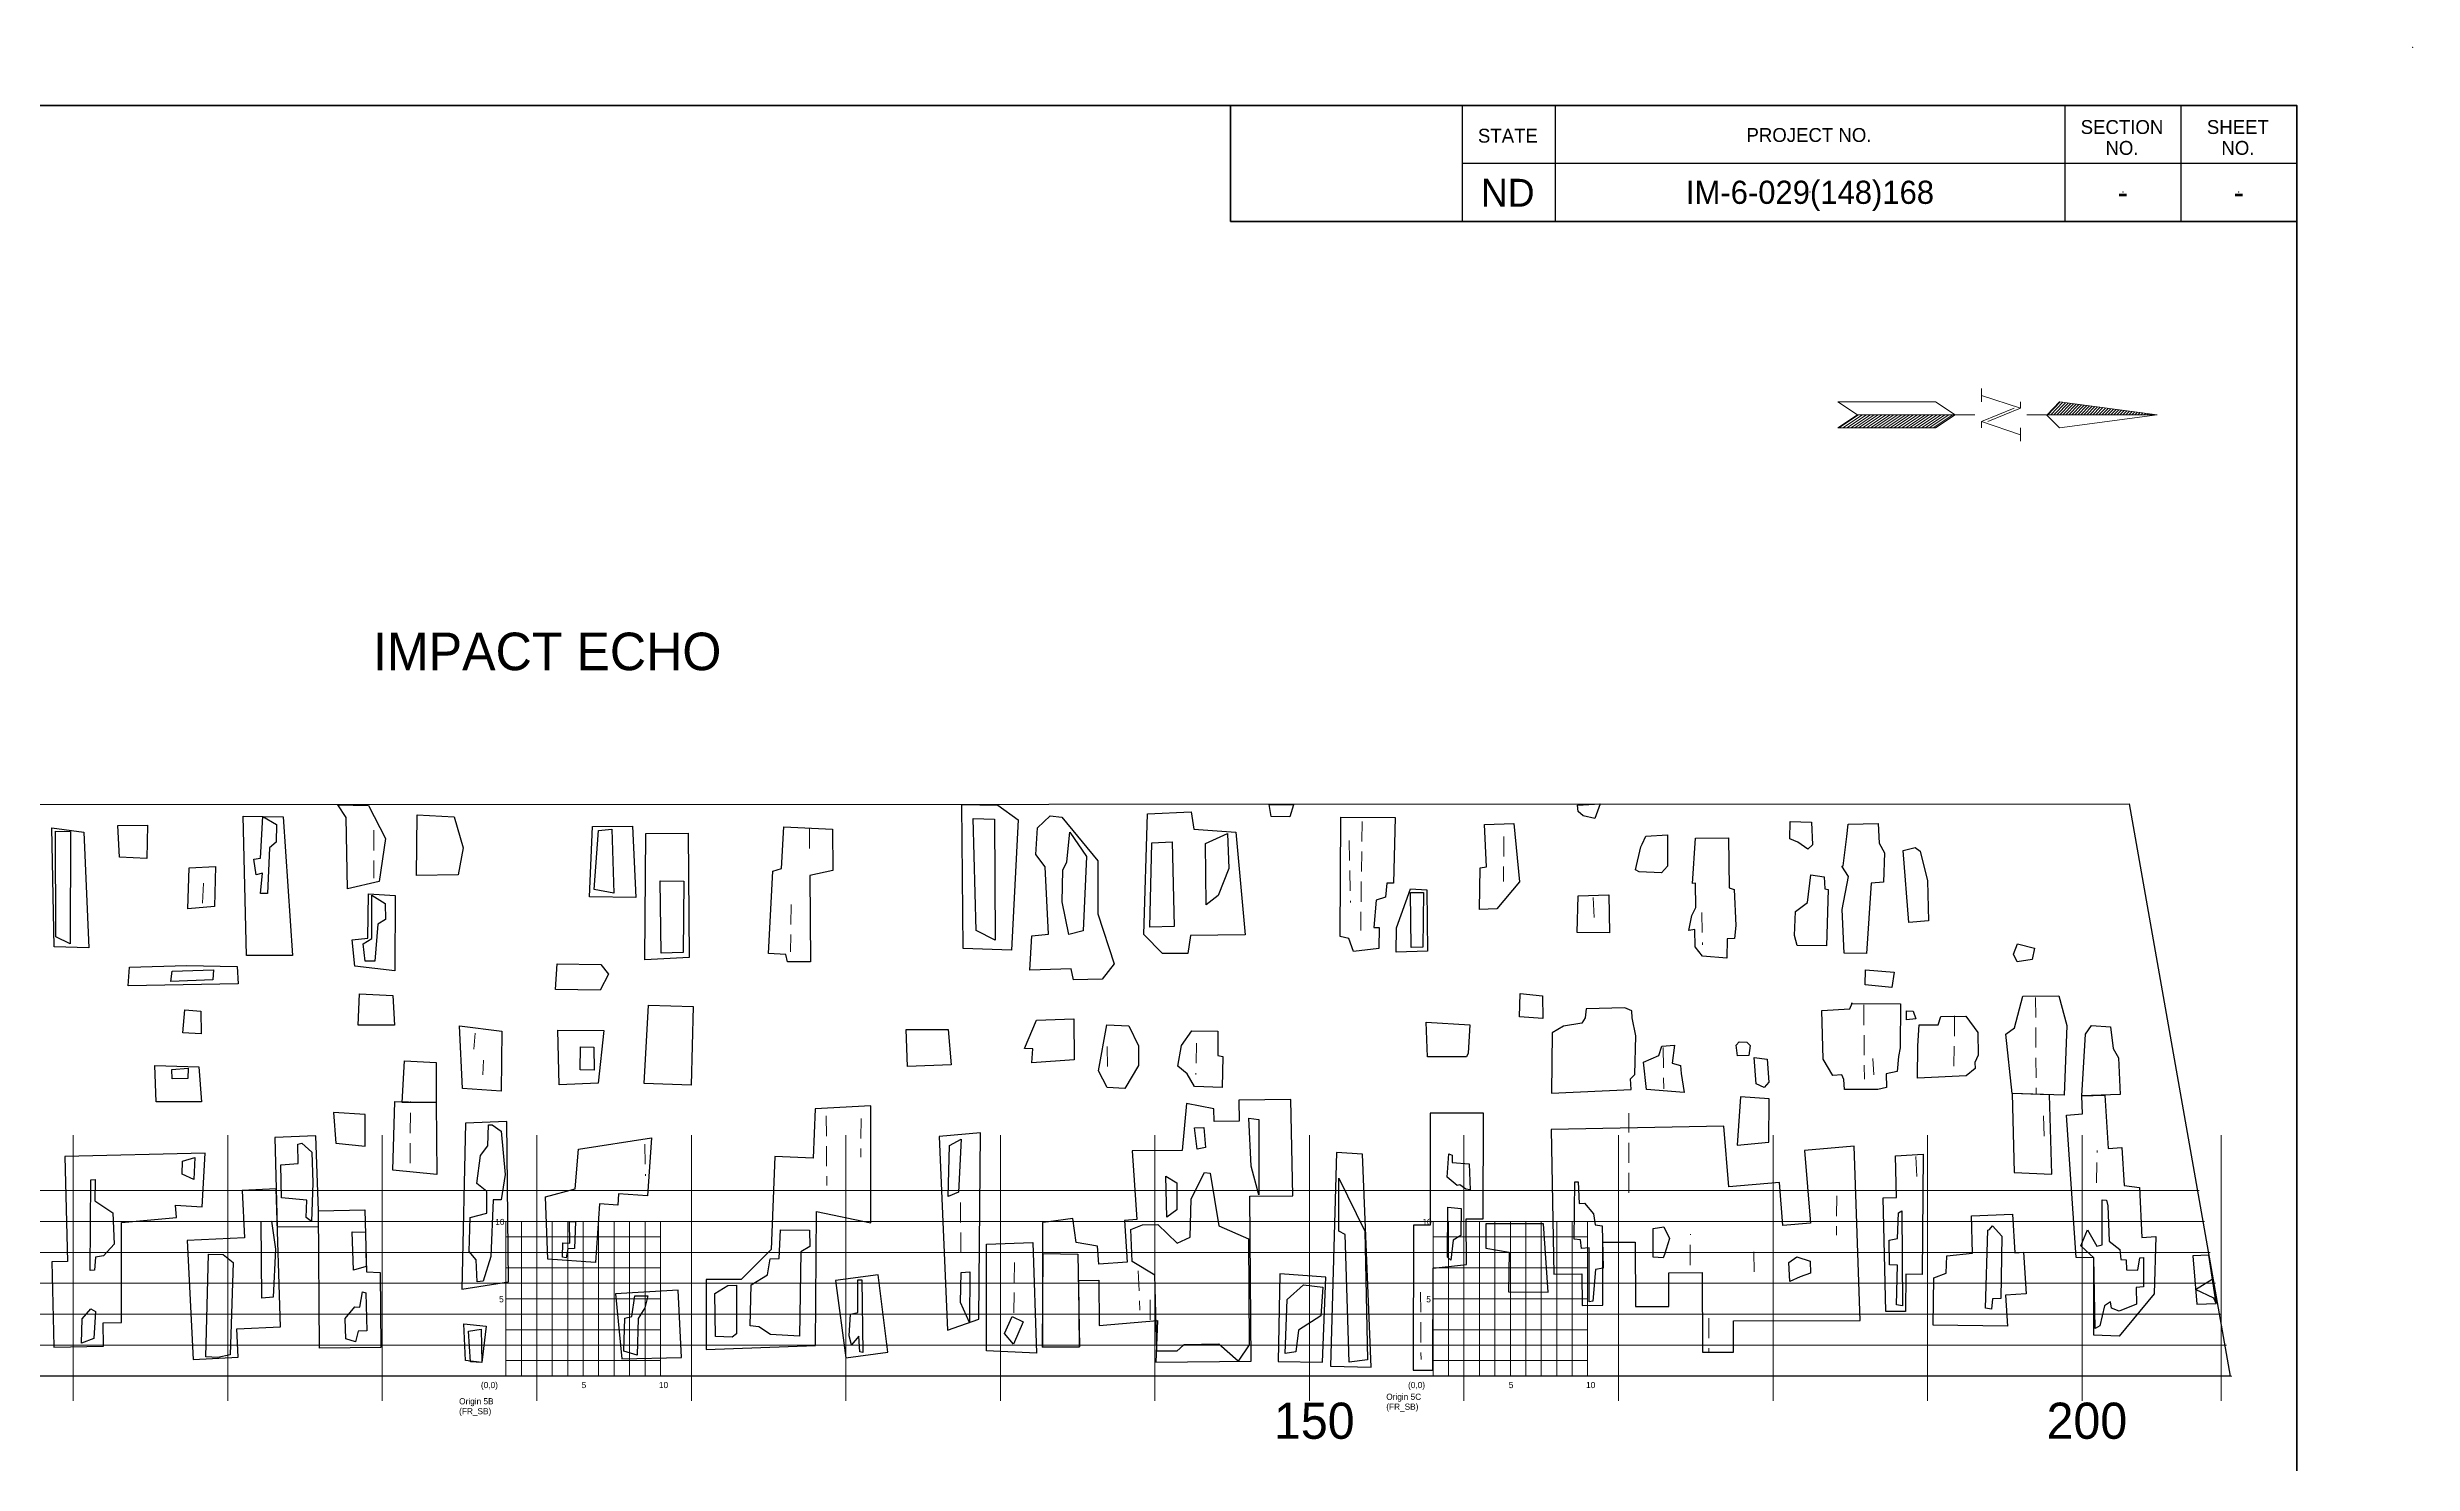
# Model space of a CAD drawing. Header units: feet. Extents: x 2768830 to 2769070, y 549109 to 549267.
# Drawn here: x 2768916.6 to 2769069.7, y 549175 to 549266.7 of the extents above; entities that cross this region are included whole.
import ezdxf
from ezdxf.enums import TextEntityAlignment as Align

# ---------------------------------------------------------------- set-up
doc = ezdxf.new("R2010")
doc.units = ezdxf.units.FT
doc.header["$LTSCALE"] = 312
doc.header["$MEASUREMENT"] = 0
doc.linetypes.add('Dash01', pattern=[1.5, 1, -0.5])
doc.linetypes.add('DGN Style 1', pattern=[0.013513, 2.2e-05, -0.013491])
for name, color, linetype, lineweight in [('Aggr A Line', 212, 'Continuous', 30), ('Arrow N cell', 1, 'Continuous', 0), ('Asph A Line', 5, 'Continuous', 30), ('Conc A Line', 96, 'Continuous', 30), ('Conc Line Exst', 1, 'Dash01', 13), ('dim (wt 1)', 4, 'Continuous', 13), ('EFB Comment text Exst', 7, 'Continuous', 0), ('EFB Locator text Exst', 1, 'Continuous', 0), ('EFB No text Exst', 1, 'Continuous', 0), ('Mask Lv Priority 100', 7, 'Continuous', 0), ('sht Lines', 7, 'Continuous', 0), ('sht Lines (Construction)', 7, 'Continuous', 0), ('sht Stamp Text', 3, 'Continuous', 13), ('sht Text', 7, 'Continuous', 0), ('Surface Conc Line Exst', 1, 'Dash01', 0), ('Tag DIP text', 2, 'Continuous', 0), ('Text text', 7, 'Continuous', 40)]:
    doc.layers.add(name, color=color, linetype=linetype, lineweight=lineweight)
doc.styles.add('Style-engineer', font='engineer.shx')
doc.styles.add('Style-NDDOT', font='')
doc.styles.add('Text 0.09', font='', dxfattribs={"height": 0.0075})
doc.styles.get('Style-NDDOT').set_extended_font_data('NDDOT')
doc.styles.get('Text 0.09').set_extended_font_data('NDDOT')

# ---------------------------------------------------------------- blocks, each defined once
blk = doc.blocks.new('Plan')
at = {"layer": 'sht Lines', "color": 7, "linetype": 'Continuous', "lineweight": 0}
blk.add_point((1.29168, 0.8542), dxfattribs=at)
blk.add_point((1.29168, 0.8542), dxfattribs=at)
at = {"layer": 'sht Stamp Text', "color": 3, "linetype": 'Continuous', "lineweight": 13, "style": 'Style-NDDOT', "flags": 12}
blk.add_attdef('pe_name', text='', height=0.00667, dxfattribs=at).set_placement((1.17498, 0.20167), align=Align.MIDDLE_CENTER)
at = {"layer": 'sht Stamp Text', "color": 3, "linetype": 'Continuous', "lineweight": 13, "style": 'Style-NDDOT'}
for tag, p in [('pe_number', (1.18292, 0.175)), ('pe_date', (1.14983, 0.16168))]:
    blk.add_attdef(tag, text='', height=0.00667, dxfattribs=at).set_placement(p, align=Align.MIDDLE_CENTER)
at = {"layer": 'sht Text', "color": 7, "linetype": 'Continuous', "lineweight": 0, "style": 'Style-NDDOT'}
for tag, p in [('tb_line1', (1.12501, 0.09375)), ('tb_line2', (1.12501, 0.08125)), ('tb_line3', (1.12501, 0.06875)), ('tb_line4', (1.12501, 0.05625)), ('tb_line5', (1.12501, 0.04375)), ('tb_line6', (1.12501, 0.03125)), ('tb_line7', (1.12501, 0.01875)), ('tb_line8', (1.12501, 0.00625))]:
    blk.add_attdef(tag, text='', height=0.0075, dxfattribs=at).set_placement(p, align=Align.MIDDLE_CENTER)
at = {"layer": 'Tag DIP text', "color": 2, "linetype": 'Continuous', "lineweight": 0, "style": 'Style-NDDOT'}
for tag, p in [('highway_no', (1.25, 0)), ('sheet_ref_pnt', (1.25, -0.005)), ('revision_date', (1.25, -0.00333)), ('division_no', (1.25, -0.00167)), ('consultant', (1.25, -0.00833)), ('county', (1.25, -0.00667)), ('comment_3', (1.25, -0.01167)), ('comment_4', (1.25, -0.01333)), ('comment_5', (1.25, -0.015)), ('comment_6', (1.25, -0.01667)), ('bridge', (1.25, -0.01))]:
    blk.add_attdef(tag, text='', height=0.000833, dxfattribs=at).set_placement(p, align=Align.TOP_RIGHT)
at = {"color": 7, "linetype": 'Continuous', "lineweight": 13}
blk.add_wipeout([(0.86667, 0.79165), (1.25001, 0.79165), (1.25001, 0.83336), (0.86667, 0.83336)], dxfattribs=at).dxf.layer = 'Mask Lv Priority 100'
at = {"layer": 'sht Lines', "color": 6, "linetype": 'Continuous', "lineweight": 30}
for p, q in [((0.95001, 0.83332), (0.95001, 0.79165)), ((0.98335, 0.83336), (0.98335, 0.79169)), ((1.16668, 0.83336), (1.16668, 0.79169)), ((1.20835, 0.83336), (1.20835, 0.79169)), ((0.95001, 0.81253), (1.25001, 0.81253))]:
    blk.add_line(p, q, dxfattribs=at)
at = {"layer": 'sht Lines', "color": 6, "linetype": 'Continuous', "lineweight": 0, "flags": 128}
blk.add_lwpolyline([(0, 0.83333), (0, 0), (1, 0), (1, 0.1), (1.09996, 0.1), (1.09996, 0.25), (1.25, 0.25), (1.25, 0.79165), (0.86667, 0.79165), (0.86667, 0.83333), (0, 0.83333)], close=True, dxfattribs=at)
at = {"layer": 'sht Lines', "color": 6, "linetype": 'Continuous', "lineweight": 53, "flags": 128}
for points in [[(0.00001, 0.00003), (1.25001, 0.00003), (1.25001, 0.83336), (0.00001, 0.83336), (0.00001, 0.00003)], [(1.25001, 0.83336), (0.86667, 0.83336), (0.86667, 0.79165), (1.25001, 0.79165), (1.25001, 0.83336)]]:
    blk.add_lwpolyline(points, close=True, dxfattribs=at)
at = {"layer": 'sht Lines', "color": 7, "linetype": 'Continuous', "lineweight": 0}
for p in [(1.07501, 0.80219), (1.18751, 0.80219), (1.22918, 0.80219)]:
    blk.add_point(p, dxfattribs=at)
at = {"layer": 'sht Lines (Construction)', "color": 34, "linetype": 'DGN Style 1', "lineweight": 13, "flags": 128}
blk.add_lwpolyline([(-0.04165, -0.02081), (1.29168, -0.02081), (1.29168, 0.8542), (-0.04165, 0.8542), (-0.04165, -0.02081)], close=True, dxfattribs=at)
at = {"layer": 'sht Text', "color": 5, "linetype": 'Continuous', "lineweight": 13, "style": 'Style-NDDOT'}
for s, p in [('STATE', (0.9664, 0.82245)), ('PROJECT NO.', (1.07464, 0.8227))]:
    blk.add_text(s, height=0.005, dxfattribs=at).set_placement(p, align=Align.MIDDLE_CENTER)
at = {"layer": 'sht Text', "color": 5, "linetype": 'Continuous', "lineweight": 40, "style": 'Style-NDDOT'}
blk.add_text('ND', height=0.01, dxfattribs=at).set_placement((0.96633, 0.80195), align=Align.MIDDLE_CENTER)
at = {"layer": 'sht Text', "color": 5, "linetype": 'Continuous', "lineweight": 13, "char_height": 0.005, "attachment_point": 5, "line_spacing_factor": 0.9, "style": 'Style-NDDOT'}
for s, insert in [('SECTION\\PNO.', (1.18718, 0.82178)), ('SHEET\\PNO.', (1.22885, 0.82178))]:
    blk.add_mtext(s, dxfattribs=dict(at, insert=insert))
at = {"layer": 'sht Text', "color": 1, "linetype": 'Continuous', "lineweight": 13, "style": 'Style-NDDOT'}
for tag, p in [('Type of revision 1', (0.86834, 0.82824)), ('Type of revision 2', (0.86834, 0.81779)), ('Type of revision 3', (0.86834, 0.80733)), ('Type of revision 4', (0.86834, 0.79688))]:
    blk.add_attdef(tag, text='', height=0.00583, dxfattribs=at).set_placement(p, align=Align.MIDDLE_LEFT)
for tag, p in [('Date of revision 1', (0.94745, 0.82823)), ('Date of revision 2', (0.94745, 0.81777)), ('Date of revision 3', (0.94745, 0.80732)), ('Date of revision 4', (0.94745, 0.79686))]:
    blk.add_attdef(tag, text='', height=0.00583, dxfattribs=at).set_placement(p, align=Align.MIDDLE_RIGHT)
at = {"layer": 'sht Text', "color": 7, "linetype": 'Continuous', "lineweight": 0, "style": 'Style-NDDOT'}
for tag, p in [('project', (1.07501, 0.80211)), ('section', (1.18751, 0.80211)), ('page', (1.22918, 0.80211))]:
    blk.add_attdef(tag, text='', height=0.00833, dxfattribs=at).set_placement(p, align=Align.MIDDLE_CENTER)
blk = doc.blocks.new('NORTHA')
at = {"layer": 'Arrow N cell', "color": 1, "linetype": 'Continuous', "lineweight": 0}
for p, q in [((-0.004661, 0.019925), (0.000028, 0.05509)), ((-0.000413, 0.051773), (0.000028, 0.051351)), ((-0.000286, 0.052731), (0.000028, 0.052431)), ((-0.00016, 0.053689), (0.000028, 0.05351)), ((-0.000031, 0.054648), (0.000028, 0.05459)), ((0.000028, 0.05509), (0.004715, 0.019934)), ((0.000028, 0.05509), (0.000028, 0.015444)), ((-0.001566, 0.043148), (0.000028, 0.041627)), ((-0.001437, 0.044106), (0.000028, 0.042707)), ((-0.001309, 0.045064), (0.000028, 0.043788)), ((-0.001181, 0.046023), (0.000028, 0.044868)), ((-0.001054, 0.046981), (0.000028, 0.045948)), ((-0.000925, 0.047939), (0.000028, 0.047028)), ((-0.000799, 0.048898), (0.000028, 0.048108)), ((-0.00067, 0.049856), (0.000028, 0.049189)), ((-0.000542, 0.050814), (0.000028, 0.050269)), ((-0.002715, 0.034523), (0.000028, 0.031903)), ((-0.002587, 0.035481), (0.000028, 0.032983)), ((-0.002458, 0.036439), (0.000028, 0.034062)), ((-0.002332, 0.037398), (0.000028, 0.035144)), ((-0.002205, 0.038356), (0.000028, 0.036226)), ((-0.002076, 0.039314), (0.000028, 0.037306)), ((-0.001948, 0.040273), (0.000028, 0.038385)), ((-0.001819, 0.041231), (0.000028, 0.039465)), ((-0.001693, 0.042189), (0.000028, 0.040545)), ((-0.003865, 0.025899), (0.000028, 0.022181)), ((-0.003738, 0.026858), (0.000028, 0.02326)), ((-0.003609, 0.027816), (0.000028, 0.02434)), ((-0.003483, 0.028774), (0.000028, 0.02542)), ((-0.003354, 0.029733), (0.000028, 0.0265)), ((-0.003226, 0.030691), (0.000028, 0.027582)), ((-0.003097, 0.031649), (0.000028, 0.028661)), ((-0.00297, 0.032608), (0.000028, 0.029743)), ((-0.002844, 0.033566), (0.000028, 0.030823)), ((0.000125, 0.015351), (-0.004661, 0.019925)), ((-0.004632, 0.020149), (0.000028, 0.015698)), ((-0.004503, 0.021108), (0.000028, 0.016778)), ((-0.004377, 0.022066), (0.000028, 0.017858)), ((-0.004248, 0.023024), (0.000028, 0.018937)), ((-0.004122, 0.023983), (0.000028, 0.020019)), ((-0.003993, 0.024941), (0.000028, 0.021099)), ((0.004715, 0.019934), (0.000125, 0.015351)), ((0.000028, 0.015444), (0.000028, 0.008167)), ((-0.002394, 0.005878), (-0.006931, -0.008167)), ((-0.004661, 0.005878), (-0.002394, 0.005878)), ((-0.002394, 0.005878), (0.002394, -0.00588)), ((-0.002394, 0.003592), (0.002394, -0.008167)), ((0.002394, -0.008167), (0.007181, 0.005878)), ((0.00945, 0.005878), (0.004661, 0.005878)), ((-0.004661, -0.008167), (-0.00945, -0.008167)), ((0.002394, -0.008167), (0.004661, -0.008167)), ((0.00003, -0.010455), (0.00003, -0.017641)), ((-0.00466, -0.024597), (0.00003, -0.017556)), ((-0.00466, -0.05975), (-0.00466, -0.024597)), ((0.000028, -0.017967), (0.00003, -0.017556)), ((0.000028, -0.017967), (0.000028, -0.052592)), ((0.000028, -0.018413), (0.004715, -0.025469)), ((0.000028, -0.019825), (0.004715, -0.02688)), ((0.000028, -0.021236), (0.004715, -0.028292)), ((0.000028, -0.022648), (0.004715, -0.029705)), ((0.000028, -0.024059), (0.004715, -0.031115)), ((0.000028, -0.025472), (0.004715, -0.032528)), ((0.00003, -0.017556), (0.004715, -0.024597)), ((0.004715, -0.024597), (0.004715, -0.059778)), ((0.000028, -0.026884), (0.004715, -0.033939)), ((0.000028, -0.028295), (0.004715, -0.035351)), ((0.000028, -0.029707), (0.004715, -0.036764)), ((0.000028, -0.031118), (0.004715, -0.038174)), ((0.000028, -0.032531), (0.004715, -0.039587)), ((0.000028, -0.033941), (0.004715, -0.040998)), ((0.000028, -0.035354), (0.004715, -0.04241)), ((0.000028, -0.036766), (0.004715, -0.043821)), ((0.000028, -0.038177), (0.004715, -0.045233)), ((0.000028, -0.03959), (0.004715, -0.046646)), ((0.000028, -0.041), (0.004715, -0.048057)), ((0.000028, -0.042413), (0.004715, -0.049469)), ((0.000028, -0.043825), (0.004715, -0.05088)), ((0.000028, -0.045236), (0.004715, -0.052292)), ((0.000028, -0.046649), (0.004715, -0.053705)), ((0.000028, -0.048059), (0.004715, -0.055115)), ((0.000028, -0.049472), (0.004715, -0.056528)), ((0.000028, -0.050884), (0.004715, -0.057939)), ((0.000028, -0.052722), (-0.00466, -0.05975)), ((0.000028, -0.052295), (0.004715, -0.059351)), ((0.000028, -0.052592), (0.000028, -0.052722)), ((0.004715, -0.059778), (0.000028, -0.052722))]:
    blk.add_line(p, q, dxfattribs=at)
blk = doc.blocks.new('SURVPN-CIRCLE')
at = {"layer": 'EFB Locator text Exst', "color": 1, "linetype": 'Continuous', "lineweight": 0}
blk.add_circle((0, 0), 0.0001, dxfattribs=at)

msp = doc.modelspace()

# ---------------------------------------------------------------- linework, layer by layer
at = {"layer": 'Aggr A Line', "color": 212, "linetype": 'Continuous', "lineweight": 30, "flags": 128}
for points in [[(2768941.79, 549198.4), (2768941.84, 549193.74), (2768938.98, 549194.01), (2768939.11, 549198.46), (2768941.79, 549198.4)], [(2768969.92, 549198.18), (2768966.32, 549197.99), (2768966.19, 549194.79), (2768963.72, 549194.89), (2768963.47, 549188.88), (2768961.54, 549186.94), (2768959.26, 549186.93), (2768959.27, 549182.4), (2768966.35, 549182.66), (2768966.4, 549191.33), (2768969.93, 549190.61), (2768969.92, 549198.18)], [(2768997.11, 549198.59), (2768993.73, 549198.53), (2768993.75, 549197.18), (2768992.14, 549197.15), (2768992.12, 549197.98), (2768990.36, 549198.32), (2768990.08, 549195.29), (2768986.84, 549195.26), (2768987.14, 549190.81), (2768986.34, 549190.76), (2768986.52, 549188.06), (2768984.68, 549187.94), (2768984.6, 549189.09), (2768983.21, 549189.33), (2768982.99, 549190.89), (2768981.43, 549190.67), (2768981.04, 549190.62), (2768981.03, 549182.56), (2768983.43, 549182.59), (2768983.38, 549186.88), (2768984.67, 549186.89), (2768984.71, 549183.96), (2768988.47, 549184.28), (2768988.37, 549181.59), (2768994.54, 549181.65), (2768994.44, 549192.32), (2768997.24, 549192.35), (2768997.11, 549198.59)], [(2769028.06, 549198.63), (2769026.2, 549198.76), (2769025.98, 549195.63), (2769028.03, 549195.82), (2769028.06, 549198.63)], [(2769043.78, 549198.98), (2769043.91, 549193.86), (2769046.36, 549193.76), (2769046.2, 549198.89), (2769043.78, 549198.98)], [(2769049.78, 549198.87), (2769049.99, 549195.42), (2769050.88, 549195.47), (2769051.03, 549193.01), (2769052.02, 549192.9), (2769052.17, 549189.66), (2769053.08, 549189.71), (2769052.97, 549186), (2769050.7, 549183.28), (2769049.06, 549183.34), (2769049.08, 549188.35), (2769047.93, 549188.36), (2769047.31, 549197.58), (2769048.34, 549197.65), (2769048.3, 549198.82), (2769049.78, 549198.87)], [(2768937.21, 549197.61), (2768935.15, 549197.75), (2768935.3, 549195.75), (2768937.2, 549195.57), (2768937.21, 549197.61)], [(2768946.36, 549197.15), (2768943.69, 549197.06), (2768943.45, 549186.32), (2768946.48, 549186.79), (2768946.36, 549197.15)], [(2768976.91, 549184.37), (2768977.03, 549196.43), (2768974.34, 549196.18), (2768974.89, 549183.65), (2768976.91, 549184.37)], [(2769009.57, 549197.69), (2769006.13, 549197.7), (2769006.11, 549190.45), (2769005.05, 549190.45), (2769005.03, 549181.08), (2769006.3, 549181.08), (2769006.31, 549187.67), (2769008.48, 549187.91), (2769008.46, 549190.86), (2769009.54, 549190.87), (2769009.57, 549197.69)], [(2769033.57, 549195.56), (2769030.35, 549195.29), (2769030.74, 549190.59), (2769028.95, 549190.44), (2769028.72, 549193.21), (2769025.45, 549192.94), (2769025.13, 549196.85), (2769013.96, 549196.65), (2769014.13, 549187.28), (2769015.93, 549187.31), (2769015.96, 549185.26), (2769017.29, 549185.28), (2769017.29, 549189.35), (2769019.39, 549189.35), (2769019.4, 549185.2), (2769021.57, 549185.2), (2769021.56, 549187.37), (2769023.73, 549187.38), (2769023.74, 549182.24), (2769025.76, 549182.24), (2769025.76, 549184.27), (2769033.94, 549184.28), (2769033.57, 549195.56)], [(2768926.85, 549195.12), (2768917.77, 549194.9), (2768917.94, 549188.1), (2768916.92, 549188.07), (2768917.03, 549183.56), (2768917.06, 549182.55), (2768920.27, 549182.63), (2768920.24, 549184.13), (2768921.42, 549184.16), (2768921.42, 549190.63), (2768925, 549190.94), (2768924.93, 549191.75), (2768926.64, 549191.64), (2768926.85, 549195.12)], [(2768934.19, 549191.39), (2768934, 549196.23), (2768931.35, 549196.13), (2768931.44, 549192.8), (2768931.5, 549190.34), (2768934.19, 549190.37), (2768934.19, 549191.39)], [(2768955.74, 549196.11), (2768955.48, 549192.35), (2768953.6, 549192.48), (2768953.55, 549191.75), (2768952.36, 549191.83), (2768952.1, 549188.04), (2768949.03, 549188.26), (2768948.87, 549192.29), (2768950.79, 549192.81), (2768951.01, 549195.37), (2768955.74, 549196.11)], [(2769001.74, 549195.04), (2769000.06, 549195.16), (2768999.68, 549181.34), (2769002.31, 549181.26), (2769001.74, 549195.04)], [(2769038.03, 549195.04), (2769037.95, 549187.27), (2769036.9, 549187.28), (2769036.88, 549184.86), (2769035.61, 549184.87), (2769035.44, 549192.22), (2769036.3, 549192.24), (2769036.24, 549194.93), (2769038.03, 549195.04)], [(2768931.44, 549192.8), (2768929.25, 549192.69), (2768929.4, 549189.63), (2768925.69, 549189.46), (2768926.06, 549181.77), (2768928.99, 549181.91), (2768928.9, 549183.75), (2768931.73, 549183.88), (2768931.44, 549192.8)], [(2768937.18, 549191.44), (2768937.29, 549187.44), (2768938.18, 549187.38), (2768938.22, 549182.53), (2768934.25, 549182.5), (2768934.19, 549191.39), (2768937.18, 549191.44)], [(2769013.45, 549190.53), (2769009.72, 549190.54), (2769009.72, 549188.97), (2769011.24, 549188.7), (2769011.2, 549186.15), (2769013.75, 549186.11), (2769013.45, 549190.53)], [(2769043.8, 549191.16), (2769043.96, 549188.67), (2769044.52, 549188.71), (2769044.69, 549186.01), (2769043.36, 549185.93), (2769043.49, 549183.92), (2769038.67, 549183.99), (2769038.72, 549187.05), (2769039.51, 549187.35), (2769039.56, 549188.46), (2769041.22, 549188.65), (2769041.16, 549191.05), (2769043.8, 549191.16)], [(2768980.4, 549189.34), (2768980.64, 549182.17), (2768977.4, 549182.33), (2768977.41, 549189.22), (2768980.4, 549189.34)], [(2768970.4, 549187.25), (2768967.63, 549186.88), (2768968.3, 549181.87), (2768971.02, 549182.23), (2768970.4, 549187.25)], [(2768999.37, 549187.09), (2768996.39, 549187.3), (2768996.28, 549181.63), (2768999.15, 549181.58), (2768999.37, 549187.09)], [(2769056.51, 549188.52), (2769055.47, 549188.47), (2769055.74, 549185.34), (2769056.98, 549185.39), (2769056.51, 549188.52)], [(2768957.45, 549186.24), (2768953.41, 549186), (2768953.8, 549181.8), (2768957.68, 549181.9), (2768957.45, 549186.24)], [(2768945.04, 549183.91), (2768944.74, 549181.57), (2768943.69, 549181.7), (2768943.59, 549184.06), (2768945.04, 549183.91)]]:
    msp.add_lwpolyline(points, close=True, dxfattribs=at)
at = {"layer": 'Asph A Line', "color": 5, "linetype": 'Continuous', "lineweight": 30, "flags": 128}
for points in [[(2768944.45, 549186.79), (2768944.39, 549188.21), (2768943.94, 549188.74), (2768944, 549190.95), (2768945.08, 549191.23), (2768945.07, 549192.64), (2768944.43, 549193.14), (2768944.67, 549194.95), (2768945.13, 549195.58), (2768945.17, 549196.95), (2768945.42, 549196.94), (2768945.99, 549196.54), (2768946.25, 549193.74), (2768945.99, 549192.09), (2768945.49, 549192.1), (2768945.34, 549188.42), (2768944.84, 549186.84), (2768944.45, 549186.79)], [(2768991.48, 549196.78), (2768991.59, 549195.48), (2768991.04, 549195.36), (2768990.87, 549196.75), (2768991.48, 549196.78)], [(2768995.03, 549197.3), (2768995.03, 549192.41), (2768994.53, 549194.26), (2768994.38, 549197.37), (2768995.03, 549197.3)], [(2768926.12, 549193.4), (2768925.35, 549193.76), (2768925.37, 549194.59), (2768926.18, 549194.84), (2768926.12, 549193.4)], [(2768933.73, 549190.69), (2768933.38, 549190.94), (2768933.43, 549192.08), (2768931.79, 549192.22), (2768931.75, 549194.36), (2768932.87, 549194.45), (2768932.85, 549195.7), (2768933.11, 549195.76), (2768933.75, 549195.17), (2768933.82, 549193.19), (2768933.73, 549190.69)], [(2768975.77, 549196.02), (2768975.6, 549192.58), (2768974.93, 549192.31), (2768975.02, 549195.6), (2768975.77, 549196.02)], [(2769008.64, 549194.42), (2769008.72, 549192.73), (2769008.42, 549192.79), (2769008.04, 549193.06), (2769007.86, 549193.02), (2769007.22, 549193.55), (2769007.32, 549195.06), (2769007.55, 549194.98), (2769007.55, 549194.5), (2769008.64, 549194.42)], [(2768920.86, 549191.26), (2768920.95, 549189.22), (2768920.26, 549188.47), (2768919.74, 549188.38), (2768919.69, 549187.54), (2768919.4, 549187.51), (2768919.45, 549193.39), (2768919.72, 549193.4), (2768919.71, 549192.03), (2768920.86, 549191.26)], [(2768988.49, 549190.5), (2768989.75, 549189.28), (2768990.59, 549189.67), (2768990.66, 549192.16), (2768991.52, 549193.86), (2768991.89, 549193.81), (2768992.45, 549190.4), (2768994.36, 549189.57), (2768994.4, 549182.7), (2768993.7, 549181.65), (2768992.45, 549182.76), (2768990.18, 549182.7), (2768989.72, 549182.31), (2768988.43, 549182.29), (2768988.3, 549187.22), (2768986.83, 549188.1), (2768986.76, 549190.17), (2768987.51, 549190.47), (2768988.49, 549190.5)], [(2768989.73, 549193.19), (2768989.73, 549191.45), (2768989.08, 549190.98), (2768989.02, 549193.63), (2768989.73, 549193.19)], [(2769001.89, 549190.07), (2769002.06, 549181.74), (2769000.88, 549181.58), (2769000.61, 549189.84), (2769000.22, 549190.06), (2769000.21, 549193.5), (2769001.89, 549190.07)], [(2769016.11, 549191.87), (2769016.69, 549191.18), (2769016.79, 549190.47), (2769017.26, 549190.41), (2769017.32, 549187.68), (2769016.81, 549187.59), (2769016.64, 549185.53), (2769016.41, 549185.49), (2769016.42, 549188.98), (2769015.91, 549188.95), (2769015.85, 549189.51), (2769015.43, 549189.54), (2769015.49, 549193.26), (2769015.69, 549193.25), (2769015.77, 549191.86), (2769016.11, 549191.87)], [(2769049.15, 549183.77), (2769049.08, 549188.35), (2769048.22, 549189.12), (2769048.67, 549190.16), (2769049.26, 549189.09), (2769049.6, 549189.17), (2769049.6, 549192.1), (2769049.89, 549192.07), (2769049.98, 549191.71), (2769050.07, 549189.42), (2769050.75, 549188.88), (2769050.81, 549188.23), (2769051.16, 549188.22), (2769051.19, 549187.57), (2769051.92, 549187.54), (2769052.04, 549188.35), (2769052.28, 549188.36), (2769052.28, 549186.47), (2769051.82, 549186.41), (2769051.83, 549185.34), (2769050.71, 549184.89), (2769050.22, 549185.09), (2769050.14, 549185.5), (2769049.76, 549185.23), (2769049.45, 549183.94), (2769049.15, 549183.77)], [(2768930.52, 549185.72), (2768930.46, 549190.69), (2768931.13, 549190.72), (2768931.39, 549188.91), (2768931.25, 549185.79), (2768930.52, 549185.72)], [(2768950.81, 549190.69), (2768950.74, 549188.95), (2768950.31, 549188.93), (2768950.21, 549188.34), (2768949.98, 549188.39), (2768950, 549189.31), (2768950.44, 549189.28), (2768950.42, 549190.68), (2768950.81, 549190.69)], [(2769008.12, 549191.53), (2769008.11, 549189.78), (2769007.61, 549189.49), (2769007.45, 549188.18), (2769007.25, 549188.38), (2769007.27, 549191.61), (2769008.12, 549191.53)], [(2769021.24, 549190.34), (2769021.6, 549189.58), (2769021.29, 549188.55), (2769021.19, 549188.35), (2769020.56, 549188.39), (2769020.56, 549190.23), (2769021.24, 549190.34)], [(2769036.64, 549191.39), (2769036.69, 549185.24), (2769036.31, 549185.3), (2769036.37, 549187.87), (2769035.84, 549187.89), (2769035.83, 549189.48), (2769036.36, 549189.59), (2769036.42, 549191.25), (2769036.64, 549191.39)], [(2769042.51, 549190.41), (2769043.11, 549189.75), (2769043.05, 549185.71), (2769042.52, 549185.68), (2769042.44, 549185.02), (2769042.05, 549185.09), (2769042.2, 549190.12), (2769042.31, 549190.17), (2769042.51, 549190.41)], [(2768936.44, 549187.54), (2768936.35, 549190.03), (2768937.23, 549189.99), (2768937.27, 549187.78), (2768936.44, 549187.54)], [(2768965.96, 549190.13), (2768965.97, 549189.08), (2768965.39, 549188.72), (2768965.3, 549183.27), (2768963.42, 549183.37), (2768962.67, 549183.87), (2768962.12, 549183.93), (2768962.17, 549186.59), (2768963.24, 549187.25), (2768963.4, 549188.28), (2768964, 549188.29), (2768964.07, 549190.15), (2768965.96, 549190.13)], [(2768926.88, 549181.93), (2768927.07, 549188.58), (2768928.01, 549188.56), (2768928.66, 549188.04), (2768928.47, 549182.07), (2768927.66, 549181.89), (2768926.88, 549181.93)], [(2768976.34, 549187.44), (2768976.3, 549184.16), (2768975.72, 549185.45), (2768975.78, 549187.4), (2768976.34, 549187.44)], [(2768983.31, 549188.57), (2768983.43, 549182.59), (2768981.03, 549182.56), (2768981.08, 549188.61), (2768983.31, 549188.57)], [(2769030.71, 549188.13), (2769030.74, 549187.35), (2769030.07, 549187.11), (2769029.39, 549186.8), (2769029.34, 549188.03), (2769029.86, 549188.41), (2769030.71, 549188.13)], [(2768935.95, 549183.09), (2768935.9, 549184.42), (2768936.53, 549185.17), (2768936.85, 549185.14), (2768937.02, 549186.14), (2768937.24, 549186.08), (2768937.31, 549183.61), (2768936.74, 549183.6), (2768936.57, 549182.91), (2768935.95, 549183.09)], [(2768955.5, 549185.87), (2768955.3, 549185.11), (2768954.86, 549184.41), (2768954.8, 549182.05), (2768953.93, 549182.31), (2768954.01, 549184.44), (2768954.45, 549184.54), (2768954.64, 549185.88), (2768955.5, 549185.87)], [(2768961.22, 549186.57), (2768961.24, 549183.43), (2768960.96, 549183.21), (2768959.87, 549183.26), (2768959.83, 549186.04), (2768960.68, 549186.54), (2768961.22, 549186.57)], [(2768969.35, 549186.91), (2768969.4, 549182.22), (2768969.22, 549182.26), (2768969.15, 549183.27), (2768968.67, 549182.72), (2768968.53, 549183.3), (2768968.61, 549184.7), (2768969.08, 549184.8), (2768969.08, 549186.92), (2768969.35, 549186.91)], [(2768999.17, 549186.44), (2768999.05, 549184.58), (2768997.61, 549183.67), (2768997.43, 549182.26), (2768996.74, 549182.14), (2768996.87, 549185.65), (2768997.92, 549186.6), (2768999.17, 549186.44)], [(2769056.83, 549185.72), (2769055.66, 549186.3), (2769056.73, 549186.95), (2769056.98, 549185.39), (2769056.83, 549185.72)], [(2768918.84, 549182.81), (2768918.88, 549184.39), (2768919.44, 549185.03), (2768919.75, 549184.87), (2768919.64, 549183.12), (2768918.84, 549182.81)], [(2768979.07, 549184.55), (2768979.78, 549184.2), (2768979.16, 549182.76), (2768978.58, 549183.45), (2768979.07, 549184.55)], [(2768944.71, 549183.72), (2768944.74, 549181.57), (2768944.02, 549181.62), (2768943.89, 549183.6), (2768944.71, 549183.72)]]:
    msp.add_lwpolyline(points, dxfattribs=at)
at = {"layer": 'Conc A Line', "color": 96, "linetype": 'Continuous', "lineweight": 30, "flags": 128}
msp.add_lwpolyline([(2769051.36, 549217.71), (2769057.89, 549180.69), (2768848.31, 549180.69), (2768841.62, 549217.64), (2769051.36, 549217.71)], close=True, dxfattribs=at)
at = {"layer": 'Conc Line Exst', "color": 1, "linetype": 'Dash01', "lineweight": 13, "ltscale": 0.004167, "flags": 128}
for points in [[(2768940.11, 549194.46), (2768940.13, 549198.45)], [(2768967.04, 549197.52), (2768967.07, 549193.03)], [(2768969.3, 549197.36), (2768969.27, 549194.86)], [(2769018.97, 549192.54), (2769018.97, 549197.69)], [(2769045.82, 549197.52), (2769045.86, 549195.68)], [(2768955.29, 549195.7), (2768955.34, 549193.65)], [(2769037.55, 549194.9), (2769037.64, 549193.1)], [(2769049.24, 549193.2), (2769049.28, 549195.29)], [(2768975.72, 549191.92), (2768975.76, 549188.06)], [(2769032.43, 549192.34), (2769032.42, 549189.81)], [(2768979.18, 549184.79), (2768979.22, 549188.7)], [(2769022.95, 549187.87), (2769022.96, 549189.88)], [(2769027.06, 549188.73), (2769027.11, 549186.85)], [(2768987.23, 549187.5), (2768987.34, 549184.95)], [(2768988, 549184.32), (2768988, 549186.09)], [(2769005.5, 549186.12), (2769005.53, 549181.76)], [(2769024.15, 549184.44), (2769024.16, 549182.28)]]:
    msp.add_lwpolyline(points, dxfattribs=at)

# ---------------------------------------------------------------- texts
at = {"layer": 'Conc Line Exst', "color": 1, "linetype": 'Dash01', "lineweight": 13, "style": 'Style-engineer'}
msp.add_text('+CLS2A', height=0.005, rotation=265.9778, dxfattribs=at).set_placement((2769037.55, 549194.9), align=Align.TOP_LEFT)

# ---------------------------------------------------------------- next in the draw order: block references
at = {"layer": 'Mask Lv Priority 100', "color": 7, "linetype": 'Continuous', "lineweight": 13}
ref = msp.add_blockref('Plan', (2768837.2, 549112.9), dxfattribs=dict(at, xscale=180, yscale=180, zscale=180))
ref.add_attrib('project', 'IM-6-029(148)168', dxfattribs={"layer": 'sht Text', "color": 7, "linetype": 'Continuous', "lineweight": 0, "height": 1.5, "style": 'Style-NDDOT'}).set_placement((2769030.7, 549257.28), align=Align.MIDDLE_CENTER)
ref.add_attrib('section', '-', dxfattribs={"layer": 'sht Text', "color": 7, "linetype": 'Continuous', "lineweight": 0, "height": 1.5, "style": 'Style-NDDOT'}).set_placement((2769050.95, 549257.28), align=Align.MIDDLE_CENTER)
ref.add_attrib('page', '-', dxfattribs={"layer": 'sht Text', "color": 7, "linetype": 'Continuous', "lineweight": 0, "height": 1.5, "style": 'Style-NDDOT'}).set_placement((2769058.45, 549257.28), align=Align.MIDDLE_CENTER)

# ---------------------------------------------------------------- next in the draw order: linework, layer by layer
at = {"layer": 'Aggr A Line', "color": 212, "linetype": 'Continuous', "lineweight": 30, "flags": 128}
for points in [[(2768923.11, 549216.34), (2768923.06, 549214.17), (2768921.3, 549214.26), (2768921.2, 549216.32), (2768923.11, 549216.34)], [(2768931.89, 549216.87), (2768932.49, 549207.89), (2768929.52, 549207.89), (2768929.3, 549216.92), (2768931.89, 549216.87)], [(2768937.42, 549217.61), (2768938.52, 549215.48), (2768938.1, 549212.68), (2768936.05, 549212.21), (2768935.96, 549216.83), (2768935.43, 549217.65), (2768937.42, 549217.61)], [(2768942.96, 549216.88), (2768943.54, 549214.86), (2768943.22, 549213.11), (2768940.53, 549213.08), (2768940.56, 549217.01), (2768942.96, 549216.88)], [(2768954.49, 549216.26), (2768954.72, 549211.66), (2768951.71, 549211.7), (2768951.91, 549216.25), (2768954.49, 549216.26)], [(2768967.44, 549216.08), (2768967.47, 549213.4), (2768965.97, 549213.07), (2768966.02, 549207.49), (2768964.53, 549207.48), (2768964.43, 549207.97), (2768963.31, 549208.04), (2768963.59, 549213.36), (2768964.14, 549213.52), (2768964.3, 549216.22), (2768967.44, 549216.08)], [(2768978.15, 549217.63), (2768979.46, 549216.67), (2768979.03, 549208.24), (2768975.9, 549208.35), (2768975.82, 549217.66), (2768978.15, 549217.63)], [(2768982.29, 549216.86), (2768984.61, 549214.03), (2768984.62, 549210.6), (2768985.67, 549207.37), (2768984.9, 549206.37), (2768983.03, 549206.33), (2768982.88, 549207.04), (2768980.21, 549206.96), (2768980.34, 549209.18), (2768981.42, 549209.29), (2768981.2, 549213.63), (2768980.61, 549214.44), (2768980.72, 549216.16), (2768981.52, 549216.93), (2768982.29, 549216.86)], [(2768990.66, 549217.2), (2768990.82, 549216.08), (2768993.54, 549215.87), (2768994.15, 549209.23), (2768990.6, 549209.19), (2768990.44, 549208.03), (2768988.79, 549208.02), (2768987.58, 549209.26), (2768987.83, 549217.06), (2768990.66, 549217.2)], [(2768997.27, 549217.64), (2768997.03, 549216.87), (2768995.84, 549216.9), (2768995.7, 549217.66), (2768997.27, 549217.64)], [(2769003.85, 549216.83), (2769003.75, 549212.58), (2769003.31, 549212.57), (2769003.22, 549211.67), (2769002.63, 549211.49), (2769002.48, 549209.71), (2769002.81, 549209.71), (2769002.79, 549208.35), (2769001.17, 549208.15), (2769000.86, 549209.01), (2769000.3, 549209.14), (2769000.35, 549216.86), (2769003.85, 549216.83)], [(2769011.54, 549216.44), (2769011.91, 549212.67), (2769010.44, 549210.91), (2769009.31, 549210.88), (2769009.35, 549213.57), (2769009.76, 549213.64), (2769009.63, 549216.37), (2769011.54, 549216.44)], [(2769017.12, 549217.72), (2769016.77, 549216.77), (2769016.03, 549216.94), (2769015.69, 549217.22), (2769015.66, 549217.63), (2769017.12, 549217.72)], [(2769030.8, 549216.52), (2769030.86, 549215.06), (2769030.57, 549214.79), (2769029.91, 549215.24), (2769029.39, 549215.45), (2769029.41, 549216.58), (2769030.8, 549216.52)], [(2769035.11, 549216.45), (2769035.17, 549215.16), (2769035.52, 549214.55), (2769035.46, 549212.64), (2769034.65, 549212.58), (2769034.36, 549208.04), (2769032.92, 549208.06), (2769032.79, 549210.87), (2769033.2, 549213.01), (2769032.77, 549213.67), (2769032.84, 549213.71), (2769033.09, 549215.61), (2769033.17, 549216.4), (2769035.11, 549216.45)], [(2768918.99, 549215.87), (2768919.32, 549208.39), (2768917.07, 549208.46), (2768916.93, 549216.16), (2768918.99, 549215.87)], [(2768958.11, 549215.82), (2768958.17, 549207.78), (2768955.29, 549207.63), (2768955.36, 549215.79), (2768958.11, 549215.82)], [(2769021.48, 549215.71), (2769021.47, 549213.67), (2769021.1, 549213.24), (2769019.65, 549213.31), (2769019.4, 549213.45), (2769019.75, 549214.92), (2769019.85, 549215.1), (2769020.07, 549215.62)], [(2769020.07, 549215.62), (2769021.48, 549215.71)], [(2769025.42, 549215.51), (2769025.47, 549212.28), (2769025.79, 549212.17), (2769025.91, 549209.85), (2769025.82, 549208.99), (2769025.35, 549208.98), (2769025.31, 549207.73), (2769023.75, 549207.86), (2769023.28, 549208.45), (2769023.24, 549209.58), (2769022.86, 549209.51), (2769023.05, 549210.49), (2769023.31, 549211.01), (2769023.3, 549212.58), (2769023.1, 549212.55), (2769023.3, 549215.49), (2769025.42, 549215.51)], [(2769037.83, 549214.65), (2769038.31, 549212.74), (2769038.37, 549210.14), (2769037.09, 549210.04), (2769036.73, 549214.69), (2769037.51, 549214.89), (2769037.83, 549214.65)], [(2768927.52, 549213.66), (2768927.45, 549211.07), (2768925.73, 549210.92), (2768925.82, 549213.57), (2768927.52, 549213.66)], [(2768939.15, 549211.78), (2768939.12, 549206.91), (2768936.54, 549207.2), (2768936.35, 549208.91), (2768937.37, 549209.03), (2768937.41, 549211.9), (2768939.15, 549211.78)], [(2769005.91, 549212.15), (2769005.95, 549208.18), (2769003.91, 549208.11), (2769003.95, 549209.7), (2769004.85, 549212.22), (2769005.91, 549212.15)], [(2769017.69, 549211.82), (2769017.73, 549209.36), (2769015.63, 549209.38), (2769015.69, 549211.76), (2769017.69, 549211.82)], [(2769031.61, 549212.98), (2769031.67, 549212.21), (2769031.87, 549212.16), (2769031.77, 549208.53), (2769029.88, 549208.55), (2769029.7, 549209.19), (2769029.76, 549210.74), (2769030.55, 549211.33), (2769030.76, 549213.12), (2769031.61, 549212.98)], [(2769045.07, 549207.64), (2769044.11, 549207.49), (2769043.87, 549207.98), (2769044.12, 549208.66), (2769045.22, 549208.37), (2769045.07, 549207.64)], [(2768928.92, 549207.18), (2768928.98, 549206.07), (2768921.86, 549205.93), (2768921.94, 549207.14), (2768925.64, 549207.25), (2768928.92, 549207.18)], [(2768952.45, 549207.32), (2768952.94, 549206.69), (2768952.41, 549205.66), (2768949.52, 549205.71), (2768949.63, 549207.37), (2768952.45, 549207.32)], [(2769036.15, 549206.83), (2769035.99, 549205.84), (2769034.27, 549206), (2769034.29, 549206.98), (2769036.15, 549206.83)], [(2768926.56, 549204.3), (2768926.59, 549202.84), (2768925.4, 549202.89), (2768925.53, 549204.39), (2768926.56, 549204.3)], [(2768938.98, 549205.32), (2768939.09, 549203.39), (2768936.74, 549203.39), (2768936.84, 549205.41), (2768938.98, 549205.32)], [(2768958.43, 549204.6), (2768958.29, 549199.5), (2768955.25, 549199.62), (2768955.54, 549204.68), (2768958.43, 549204.6)], [(2769036.56, 549204.77), (2769036.53, 549201.92), (2769036.43, 549201.36), (2769036.34, 549200.4), (2769035.63, 549200.24), (2769035.65, 549199.35), (2769035.1, 549199.22), (2769032.93, 549199.24), (2769032.9, 549199.88), (2769032.77, 549200.19), (2769032.17, 549200.14), (2769031.56, 549201.19), (2769031.47, 549204.35), (2769033.29, 549204.45), (2769033.43, 549204.81), (2769033.36, 549204.8), (2769036.56, 549204.77)], [(2769037.38, 549204.29), (2769037.56, 549203.8), (2769036.94, 549203.74), (2769036.95, 549204.31), (2769037.38, 549204.29)], [(2769041.56, 549202.92), (2769041.58, 549201.46), (2769041.36, 549200.98), (2769041.4, 549200.58), (2769040.81, 549200.12), (2769037.66, 549199.97), (2769037.68, 549202.05), (2769037.77, 549203.41), (2769039, 549203.41), (2769039.17, 549203.96), (2769040.78, 549203.97), (2769041.56, 549202.92)], [(2769046.8, 549205.28), (2769047.32, 549203.37), (2769047.14, 549198.86), (2769043.78, 549198.98), (2769043.37, 549202.82), (2769043.93, 549203.22), (2769044.48, 549205.27), (2769046.8, 549205.28)], [(2768946.04, 549203), (2768946, 549199.13), (2768943.5, 549199.29), (2768943.31, 549203.36), (2768946.04, 549203)], [(2768952.65, 549203.04), (2768952.28, 549199.64), (2768949.75, 549199.54), (2768949.66, 549203.07), (2768952.65, 549203.04)], [(2768974.92, 549203.12), (2768975.13, 549200.83), (2768972.29, 549200.71), (2768972.22, 549203.11), (2768974.92, 549203.12)], [(2768983.06, 549203.81), (2768983.09, 549201.15), (2768980.35, 549200.96), (2768980.4, 549201.86), (2768979.86, 549201.89), (2768980.65, 549203.71), (2768983.06, 549203.81)], [(2768986.63, 549203.34), (2768987.25, 549202.06), (2768987.25, 549200.79), (2768986.37, 549199.3), (2768985.21, 549199.36), (2768984.66, 549200.44), (2768985.19, 549203.41), (2768986.63, 549203.34)], [(2768992.39, 549203), (2768992.37, 549201.44), (2768992.7, 549201.37), (2768992.66, 549199.37), (2768990.88, 549199.43), (2768990.39, 549200.25), (2768989.79, 549200.75), (2768990.02, 549202.08), (2768990.7, 549203.02), (2768992.39, 549203)], [(2769008.68, 549203.41), (2769008.58, 549201.59), (2769008.48, 549201.34), (2769005.95, 549201.34), (2769005.87, 549203.58), (2769008.68, 549203.41)], [(2769050.15, 549203.28), (2769050.33, 549201.88), (2769050.67, 549201.27), (2769050.78, 549198.9), (2769048.3, 549198.82), (2769048.53, 549202.8), (2769048.91, 549203.38), (2769050.15, 549203.28)], [(2768941.8, 549200.98), (2768941.79, 549198.4), (2768939.6, 549198.39), (2768939.75, 549201.09), (2768941.8, 549200.98)], [(2769021.93, 549202.09), (2769021.79, 549200.94), (2769022.33, 549200.78), (2769022.36, 549200.27), (2769022.56, 549199.03), (2769020.12, 549199.22), (2769019.93, 549200.99), (2769020.91, 549201.43), (2769021.12, 549202.04), (2769021.93, 549202.09)], [(2769026.83, 549202.07), (2769026.74, 549201.42), (2769026.02, 549201.4), (2769025.93, 549202.09), (2769026.12, 549202.32), (2769026.61, 549202.3), (2769026.83, 549202.07)], [(2768926.43, 549200.7), (2768926.6, 549198.44), (2768923.67, 549198.43), (2768923.58, 549200.78), (2768926.43, 549200.7)]]:
    msp.add_lwpolyline(points, dxfattribs=at)
for points in [[(2769013.39, 549205.29), (2769013.41, 549203.83), (2769011.91, 549203.94), (2769011.95, 549205.44), (2769013.39, 549205.29)], [(2769019.17, 549204.32), (2769018.71, 549204.52), (2769016.22, 549204.46), (2769016.15, 549203.86), (2769015.94, 549203.53), (2769014.75, 549203.32), (2769014.02, 549202.9), (2769013.97, 549198.99), (2769019.13, 549199.22), (2769019.09, 549199.93), (2769019.37, 549200.21), (2769019.43, 549202.71), (2769019.2, 549203.86), (2769019.17, 549204.32)], [(2769027.08, 549201.31), (2769027.92, 549201.2), (2769028.03, 549199.71), (2769027.74, 549199.36), (2769027.21, 549199.6), (2769027.08, 549201.31)]]:
    msp.add_lwpolyline(points, close=True, dxfattribs=at)
at = {"layer": 'Asph A Line', "color": 5, "linetype": 'Continuous', "lineweight": 30, "flags": 128}
for points in [[(2768931.46, 549216.37), (2768931.45, 549215.23), (2768931.01, 549214.87), (2768930.87, 549211.92), (2768930.42, 549211.92), (2768930.56, 549213.22), (2768930.15, 549213.12), (2768930, 549214.14), (2768930.42, 549214.2), (2768930.58, 549216.9), (2768931.46, 549216.37)], [(2768977.92, 549216.71), (2768977.97, 549208.89), (2768976.74, 549209.52), (2768976.55, 549216.76), (2768977.92, 549216.71)], [(2768918.13, 549215.92), (2768918.1, 549208.65), (2768917.17, 549209.11), (2768917.16, 549215.94), (2768918.13, 549215.92)], [(2768953.16, 549216.07), (2768953.3, 549211.93), (2768952.02, 549212.16), (2768952.3, 549215.98), (2768953.16, 549216.07)], [(2768982.8, 549215.88), (2768983.87, 549214.3), (2768983.67, 549209.5), (2768982.74, 549209.26), (2768982.31, 549211.38), (2768982.35, 549213.42), (2768982.6, 549213.95), (2768982.8, 549215.88)], [(2768989.43, 549215.25), (2768989.55, 549209.78), (2768987.97, 549209.74), (2768988.1, 549215.18), (2768989.43, 549215.25)], [(2768993.01, 549215.79), (2768993.1, 549213.53), (2768992.4, 549211.78), (2768991.62, 549211.17), (2768991.58, 549215.14), (2768993.01, 549215.79)], [(2768938.5, 549211.27), (2768938.52, 549210.22), (2768938.02, 549209.92), (2768937.83, 549207.53), (2768937.2, 549207.53), (2768937.06, 549208.66), (2768937.63, 549209.01), (2768937.64, 549211.8), (2768938.5, 549211.27)], [(2768957.83, 549212.72), (2768957.77, 549208.09), (2768956.35, 549208.06), (2768956.29, 549212.73), (2768957.83, 549212.72)], [(2769005.68, 549211.97), (2769005.64, 549208.43), (2769004.89, 549208.42), (2769004.85, 549211.97), (2769005.68, 549211.97)], [(2768927.34, 549206.32), (2768924.62, 549206.22), (2768924.71, 549206.89), (2768927.38, 549206.98), (2768927.34, 549206.32)], [(2768952, 549201.96), (2768952.01, 549200.49), (2768951.12, 549200.51), (2768951.14, 549201.99), (2768952, 549201.96)], [(2768925.75, 549200.62), (2768925.72, 549199.94), (2768924.71, 549199.93), (2768924.68, 549200.53), (2768925.75, 549200.62)]]:
    msp.add_lwpolyline(points, dxfattribs=at)
at = {"layer": 'dim (wt 1)', "color": 9, "linetype": 'Continuous', "lineweight": 13}
for p, q in [((2768918.31, 549196.27), (2768918.31, 549179.08)), ((2768928.31, 549196.27), (2768928.31, 549179.08)), ((2768938.31, 549196.27), (2768938.31, 549179.08)), ((2768948.31, 549196.27), (2768948.31, 549179.08)), ((2768958.31, 549196.27), (2768958.31, 549179.08)), ((2768968.31, 549196.27), (2768968.31, 549179.08)), ((2768978.31, 549196.27), (2768978.31, 549179.08)), ((2768988.31, 549196.27), (2768988.31, 549179.08)), ((2768998.31, 549196.27), (2768998.31, 549179.08)), ((2769008.31, 549196.27), (2769008.31, 549179.08)), ((2769018.31, 549196.27), (2769018.31, 549179.08)), ((2769028.31, 549196.27), (2769028.31, 549179.08)), ((2769038.31, 549196.27), (2769038.31, 549179.08)), ((2769048.31, 549196.27), (2769048.31, 549179.08)), ((2769057.31, 549196.27), (2769057.31, 549179.08)), ((2768844.5, 549192.69), (2769055.89, 549192.69)), ((2768844.5, 549190.69), (2769056.24, 549190.69)), ((2768844.5, 549188.69), (2769056.6, 549188.69)), ((2768844.5, 549186.69), (2769056.95, 549186.69)), ((2768844.5, 549184.69), (2769057.3, 549184.69)), ((2768844.5, 549182.69), (2769057.65, 549182.69)), ((2768844.5, 549180.69), (2769058.01, 549180.69))]:
    msp.add_line(p, q, dxfattribs=at)
at = {"layer": 'dim (wt 1)', "color": 4, "linetype": 'Continuous', "lineweight": 13}
for p, q in [((2768947.31, 549180.69), (2768947.31, 549190.69)), ((2768948.31, 549180.69), (2768948.31, 549190.69)), ((2768949.31, 549180.69), (2768949.31, 549190.69)), ((2768950.31, 549180.69), (2768950.31, 549190.69)), ((2768951.31, 549180.69), (2768951.31, 549190.69)), ((2768952.31, 549180.69), (2768952.31, 549190.69)), ((2768953.31, 549180.69), (2768953.31, 549190.69)), ((2768954.31, 549180.69), (2768954.31, 549190.69)), ((2768955.31, 549180.69), (2768955.31, 549190.69)), ((2768956.31, 549180.69), (2768956.31, 549190.69)), ((2769007.31, 549180.69), (2769007.31, 549190.69)), ((2769008.31, 549180.69), (2769008.31, 549190.69)), ((2769009.31, 549180.69), (2769009.31, 549190.69)), ((2769010.31, 549180.69), (2769010.31, 549190.69)), ((2769011.31, 549180.69), (2769011.31, 549190.69)), ((2769012.31, 549180.69), (2769012.31, 549190.69)), ((2769013.31, 549180.69), (2769013.31, 549190.69)), ((2769014.31, 549180.69), (2769014.31, 549190.69)), ((2769015.31, 549180.69), (2769015.31, 549190.69)), ((2769016.31, 549180.69), (2769016.31, 549190.69)), ((2768946.31, 549189.69), (2768956.31, 549189.69)), ((2768946.31, 549188.69), (2768956.31, 549188.69)), ((2769006.31, 549189.69), (2769016.31, 549189.69)), ((2769006.31, 549188.69), (2769016.31, 549188.69)), ((2768946.31, 549187.69), (2768956.31, 549187.69)), ((2769006.31, 549187.69), (2769016.31, 549187.69)), ((2768946.31, 549186.69), (2768956.31, 549186.69)), ((2768946.31, 549185.69), (2768956.31, 549185.69)), ((2769006.31, 549186.69), (2769016.31, 549186.69)), ((2769006.31, 549185.69), (2769016.31, 549185.69)), ((2768946.31, 549184.69), (2768956.31, 549184.69)), ((2769006.31, 549184.69), (2769016.31, 549184.69)), ((2768946.31, 549183.69), (2768956.31, 549183.69)), ((2768946.31, 549182.69), (2768956.31, 549182.69)), ((2769006.31, 549183.69), (2769016.31, 549183.69)), ((2769006.31, 549182.69), (2769016.31, 549182.69)), ((2768946.31, 549181.69), (2768956.31, 549181.69)), ((2769006.31, 549181.69), (2769016.31, 549181.69))]:
    msp.add_line(p, q, dxfattribs=at)
for points in [[(2768946.31, 549190.69), (2768956.31, 549190.69), (2768956.31, 549180.69), (2768946.31, 549180.69)], [(2769006.31, 549190.69), (2769016.31, 549190.69), (2769016.31, 549180.69), (2769006.31, 549180.69)]]:
    msp.add_lwpolyline(points, close=True, dxfattribs=at)
at = {"layer": 'Surface Conc Line Exst', "color": 1, "linetype": 'Dash01', "lineweight": 0, "ltscale": 0.004167, "flags": 128}
for points in [[(2769001.71, 549216.58), (2769001.63, 549209.51)], [(2768937.76, 549216), (2768937.76, 549212.91)], [(2768965.95, 549216.12), (2768965.95, 549214.36)], [(2769000.87, 549215.34), (2769000.96, 549211.32)], [(2769010.89, 549215.6), (2769010.87, 549212.69)], [(2768926.73, 549212.59), (2768926.68, 549211.22)], [(2769016.67, 549211.66), (2769016.74, 549210.17)], [(2768964.77, 549211.21), (2768964.72, 549208.14)], [(2769023.7, 549210.69), (2769023.74, 549208.6)], [(2769034.18, 549204.7), (2769034.22, 549199.9)], [(2769040.06, 549203.99), (2769040.01, 549200.28)], [(2769045.3, 549205.19), (2769045.34, 549198.98)], [(2768944.31, 549202.87), (2768944.23, 549201.83)], [(2768944.86, 549201.13), (2768944.82, 549200.17)], [(2768985.22, 549202.02), (2768985.24, 549200.26)], [(2768991, 549202.23), (2768990.95, 549200.2)], [(2769021.2, 549201.94), (2769021.24, 549199.27)], [(2769034.77, 549201.23), (2769034.84, 549200.18)]]:
    msp.add_lwpolyline(points, dxfattribs=at)

# ---------------------------------------------------------------- next in the draw order: block references
at = {"layer": 'Arrow N cell', "color": 1, "linetype": 'Continuous', "lineweight": 0, "xscale": 180, "yscale": 180, "zscale": 180, "rotation": 270}
msp.add_blockref('NORTHA', (2769043.26, 549242.88), dxfattribs=at)
at = {"layer": 'EFB Locator text Exst', "color": 1, "linetype": 'Continuous', "lineweight": 0, "rotation": 265.9778010350773}
for p in [(2769000.3, 549209.14), (2769013.97, 549198.99)]:
    msp.add_blockref('SURVPN-CIRCLE', p, dxfattribs=at)

# ---------------------------------------------------------------- next in the draw order: texts
at = {"layer": 'EFB Comment text Exst', "color": 3, "linetype": 'Continuous', "lineweight": 0, "style": 'Style-engineer'}
for s, p in [('BRK', (2769000.3, 549209.14)), ('BRK', (2769043.87, 549207.98)), ('+BRK', (2769013.97, 549198.99))]:
    msp.add_text(s, height=0.0005, rotation=265.9778, dxfattribs=at).set_placement(p, align=Align.TOP_LEFT)
at = {"layer": 'EFB No text Exst', "color": 1, "linetype": 'Continuous', "lineweight": 0, "style": 'Style-engineer'}
for s, p in [('3427', (2769000.3, 549209.14)), ('60241', (2769013.97, 549198.99))]:
    msp.add_text(s, height=0.0005, rotation=265.9778, dxfattribs=at).set_placement(p, align=Align.RIGHT)
at = {"layer": 'Text text', "color": 7, "linetype": 'Continuous', "lineweight": 30, "style": 'Text 0.09'}
for s, height, p in [('IMPACT ECHO', 2.4282, (2768937.7, 549226.36)), ('10', 0.4, (2768945.62, 549190.46)), ('10', 0.4, (2769005.62, 549190.46)), ('5', 0.4, (2768945.87, 549185.46)), ('5', 0.4, (2769005.87, 549185.46)), ('(0,0)', 0.4, (2768944.69, 549179.91)), ('5', 0.4, (2768951.21, 549179.91)), ('10', 0.4, (2768956.21, 549179.91)), ('Origin 5C', 0.4, (2769003.28, 549179.15)), ('(0,0)', 0.4, (2769004.69, 549179.91)), ('5', 0.4, (2769011.21, 549179.91)), ('10', 0.4, (2769016.21, 549179.91)), ('Origin 5B', 0.4, (2768943.28, 549178.86)), ('(FR_SB)', 0.4, (2768943.28, 549178.22)), ('150', 2.34, (2768996.01, 549176.63)), ('(FR_SB)', 0.4, (2769003.28, 549178.51)), ('200', 2.34, (2769046.01, 549176.63))]:
    msp.add_text(s, height=height, dxfattribs=at).set_placement(p)

doc.saveas('drawing.dxf')
